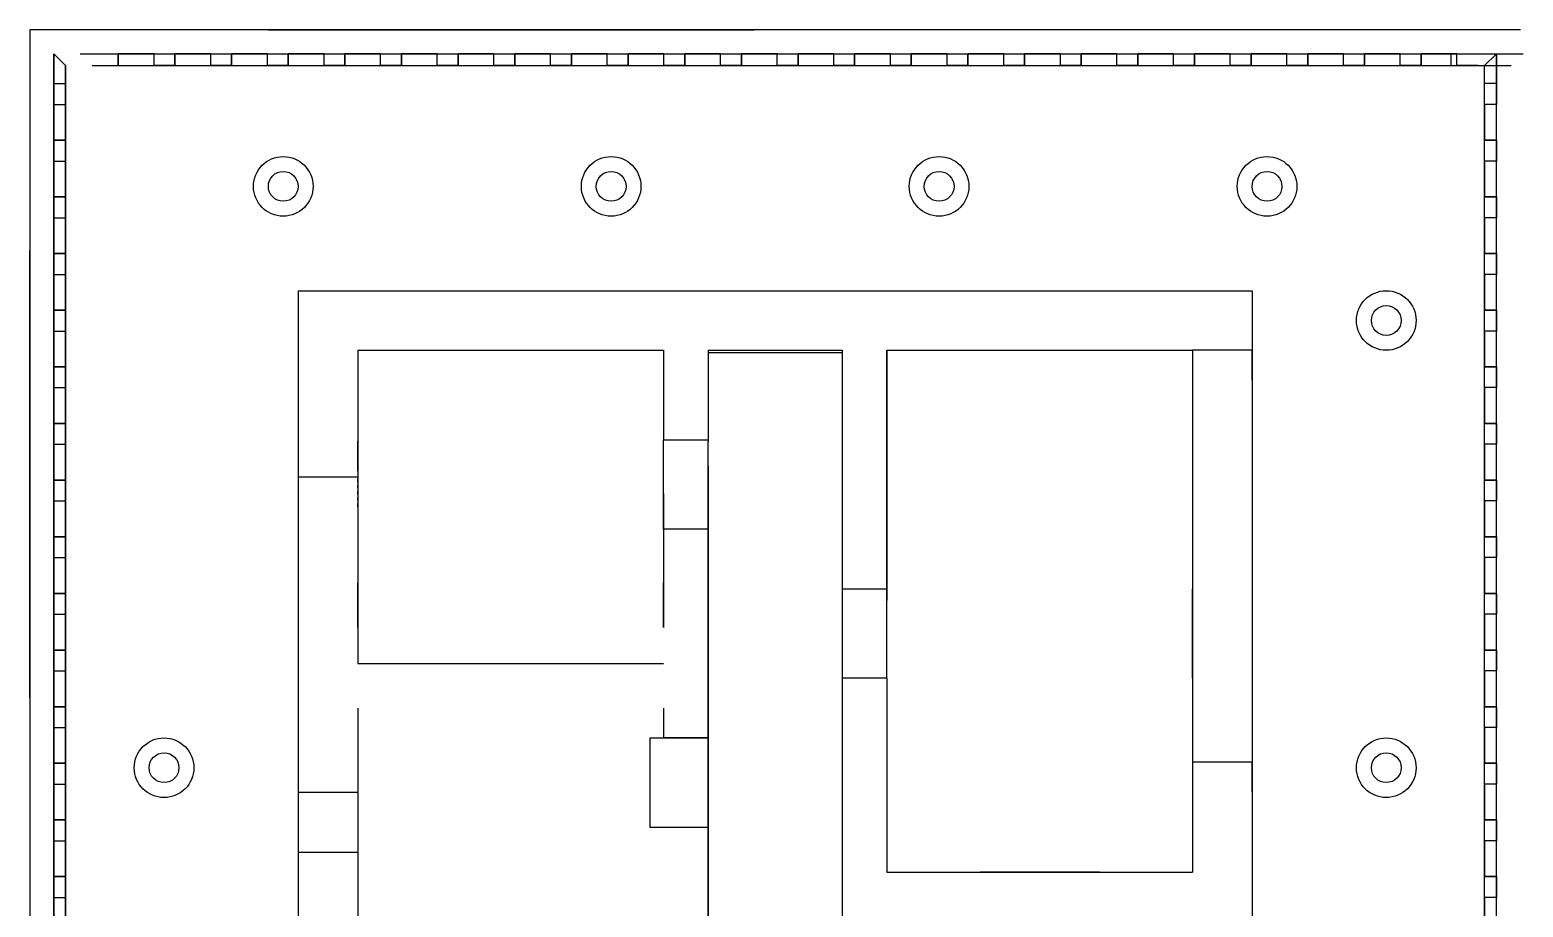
# Model space of a CAD drawing. Header units: inches. Extents: x 29.4 to 79.5, y 9 to 69.7.
# Drawn here: x 29.4 to 79.5, y 40.3 to 69.7 of the extents above; entities that cross this region are included whole.
import ezdxf

# ---------------------------------------------------------------- set-up
doc = ezdxf.new("R2010")
doc.units = ezdxf.units.IN
doc.header["$MEASUREMENT"] = 0
doc.linetypes.add('ACAD_ISO02W100', pattern=[15, 12, -3])
doc.layers.add('3d', color=7, linetype='Continuous')

msp = doc.modelspace()

# ---------------------------------------------------------------- linework, layer by layer
for p, q in [((79.434, 69.701), (29.434, 69.701)), ((29.434, 69.701), (29.434, 9.701)), ((29.434, 69.701), (29.434, 61.701)), ((29.434, 69.701), (29.434, 65.701)), ((37.434, 69.701), (53.734, 69.701)), ((29.434, 68.953), (29.434, 8.953)), ((29.434, 68.953), (29.434, 60.953)), ((30.634, 68.501), (30.234, 68.901)), ((30.234, 68.901), (30.234, 10.501)), ((30.234, 10.501), (30.234, 68.901)), ((30.234, 68.901), (30.234, 67.901)), ((30.234, 10.501), (30.234, 68.901)), ((31.125, 68.901), (79.525, 68.901)), ((33.601, 68.901), (32.401, 68.901)), ((32.401, 68.901), (32.401, 68.501)), ((32.401, 68.501), (32.401, 68.901)), ((33.601, 68.501), (33.601, 68.901)), ((35.501, 68.901), (34.301, 68.901)), ((34.301, 68.901), (34.301, 68.501)), ((34.301, 68.501), (34.301, 68.901)), ((35.501, 68.501), (35.501, 68.901)), ((37.401, 68.901), (36.201, 68.901)), ((36.201, 68.901), (36.201, 68.501)), ((36.201, 68.501), (36.201, 68.901)), ((37.401, 68.501), (37.401, 68.901)), ((39.301, 68.901), (38.101, 68.901)), ((38.101, 68.901), (38.101, 68.501)), ((38.101, 68.501), (38.101, 68.901)), ((38.101, 68.501), (38.101, 68.901)), ((39.301, 68.501), (39.301, 68.901)), ((41.201, 68.901), (40.001, 68.901)), ((40.001, 68.901), (40.001, 68.501)), ((40.001, 68.501), (40.001, 68.901)), ((41.201, 68.501), (41.201, 68.901)), ((43.101, 68.901), (41.901, 68.901)), ((41.901, 68.901), (41.901, 68.501)), ((41.901, 68.501), (41.901, 68.901)), ((43.101, 68.501), (43.101, 68.901)), ((45.001, 68.901), (43.801, 68.901)), ((43.801, 68.901), (43.801, 68.501)), ((43.801, 68.501), (43.801, 68.901)), ((43.801, 68.501), (43.801, 68.901)), ((45.001, 68.501), (45.001, 68.901)), ((46.901, 68.901), (45.701, 68.901)), ((45.701, 68.901), (45.701, 68.501)), ((45.701, 68.501), (45.701, 68.901)), ((46.901, 68.501), (46.901, 68.901)), ((48.801, 68.901), (47.601, 68.901)), ((47.601, 68.901), (47.601, 68.501)), ((47.601, 68.501), (47.601, 68.901)), ((48.801, 68.501), (48.801, 68.901)), ((50.701, 68.901), (49.501, 68.901)), ((49.501, 68.901), (49.501, 68.501)), ((49.501, 68.501), (49.501, 68.901)), ((49.501, 68.501), (49.501, 68.901)), ((50.701, 68.501), (50.701, 68.901)), ((52.601, 68.901), (51.401, 68.901)), ((51.401, 68.901), (51.401, 68.501)), ((51.401, 68.501), (51.401, 68.901)), ((52.601, 68.501), (52.601, 68.901)), ((54.501, 68.901), (53.301, 68.901)), ((53.301, 68.901), (53.301, 68.501)), ((53.301, 68.501), (53.301, 68.901)), ((54.501, 68.501), (54.501, 68.901)), ((56.401, 68.901), (55.201, 68.901)), ((55.201, 68.901), (55.201, 68.501)), ((55.201, 68.501), (55.201, 68.901)), ((55.201, 68.501), (55.201, 68.901)), ((56.401, 68.501), (56.401, 68.901)), ((58.301, 68.901), (57.101, 68.901)), ((57.101, 68.901), (57.101, 68.501)), ((57.101, 68.501), (57.101, 68.901)), ((58.301, 68.501), (58.301, 68.901)), ((60.201, 68.901), (59.001, 68.901)), ((59.001, 68.901), (59.001, 68.501)), ((59.001, 68.501), (59.001, 68.901)), ((60.201, 68.501), (60.201, 68.901)), ((62.101, 68.901), (60.901, 68.901)), ((60.901, 68.901), (60.901, 68.501)), ((60.901, 68.501), (60.901, 68.901)), ((60.901, 68.501), (60.901, 68.901)), ((62.101, 68.501), (62.101, 68.901)), ((64.001, 68.901), (62.801, 68.901)), ((62.801, 68.901), (62.801, 68.501)), ((62.801, 68.501), (62.801, 68.901)), ((64.001, 68.501), (64.001, 68.901)), ((65.901, 68.901), (64.701, 68.901)), ((64.701, 68.901), (64.701, 68.501)), ((64.701, 68.501), (64.701, 68.901)), ((65.901, 68.501), (65.901, 68.901)), ((67.801, 68.901), (66.601, 68.901)), ((66.601, 68.901), (66.601, 68.501)), ((66.601, 68.501), (66.601, 68.901)), ((66.601, 68.501), (66.601, 68.901)), ((67.801, 68.501), (67.801, 68.901)), ((69.701, 68.901), (68.501, 68.901)), ((68.501, 68.901), (68.501, 68.501)), ((68.501, 68.501), (68.501, 68.901)), ((69.701, 68.501), (69.701, 68.901)), ((71.601, 68.901), (70.401, 68.901)), ((70.401, 68.901), (70.401, 68.501)), ((70.401, 68.501), (70.401, 68.901)), ((71.601, 68.501), (71.601, 68.901)), ((73.501, 68.901), (72.301, 68.901)), ((72.301, 68.901), (72.301, 68.501)), ((72.301, 68.501), (72.301, 68.901)), ((72.301, 68.501), (72.301, 68.901)), ((73.501, 68.501), (73.501, 68.901)), ((75.401, 68.901), (74.201, 68.901)), ((74.201, 68.901), (74.201, 68.501)), ((74.201, 68.501), (74.201, 68.901)), ((75.401, 68.501), (75.401, 68.901)), ((77.301, 68.901), (76.101, 68.901)), ((76.101, 68.901), (76.101, 68.501)), ((76.101, 68.501), (76.101, 68.901)), ((77.111, 68.501), (77.111, 68.901)), ((77.111, 68.501), (77.111, 68.901)), ((77.301, 68.501), (77.301, 68.901)), ((78.234, 68.501), (78.634, 68.901)), ((78.634, 10.501), (78.634, 68.901)), ((78.634, 68.901), (78.634, 67.901)), ((30.634, 68.501), (30.634, 10.901)), ((30.634, 10.901), (30.634, 68.501)), ((30.634, 10.901), (30.634, 68.501)), ((31.525, 68.501), (79.125, 68.501)), ((34.301, 68.501), (33.601, 68.501)), ((36.201, 68.501), (35.501, 68.501)), ((38.101, 68.501), (37.401, 68.501)), ((40.001, 68.501), (39.301, 68.501)), ((41.901, 68.501), (41.201, 68.501)), ((43.801, 68.501), (43.101, 68.501)), ((45.701, 68.501), (45.001, 68.501)), ((47.601, 68.501), (46.901, 68.501)), ((49.501, 68.501), (48.801, 68.501)), ((51.401, 68.501), (50.701, 68.501)), ((53.301, 68.501), (52.601, 68.501)), ((55.201, 68.501), (54.501, 68.501)), ((57.101, 68.501), (56.401, 68.501)), ((59.001, 68.501), (58.301, 68.501)), ((60.901, 68.501), (60.201, 68.501)), ((62.801, 68.501), (62.101, 68.501)), ((64.701, 68.501), (64.001, 68.501)), ((66.601, 68.501), (65.901, 68.501)), ((68.501, 68.501), (67.801, 68.501)), ((70.401, 68.501), (69.701, 68.501)), ((72.301, 68.501), (71.601, 68.501)), ((74.201, 68.501), (73.501, 68.501)), ((76.101, 68.501), (75.401, 68.501)), ((78.001, 68.501), (77.301, 68.501)), ((78.234, 10.901), (78.234, 68.501)), ((30.234, 67.901), (30.634, 67.901)), ((30.234, 67.901), (30.234, 67.201)), ((30.234, 67.901), (30.234, 67.201)), ((78.634, 67.901), (78.234, 67.901)), ((78.634, 67.901), (78.634, 67.201)), ((30.234, 67.201), (30.634, 67.201)), ((30.234, 67.201), (30.634, 67.201)), ((30.634, 67.201), (30.634, 66.001)), ((30.634, 67.201), (30.634, 66.001)), ((78.634, 67.201), (78.234, 67.201)), ((78.234, 67.201), (78.234, 66.001)), ((30.634, 66.001), (30.234, 66.001)), ((30.234, 66.001), (30.634, 66.001)), ((30.234, 66.001), (30.234, 65.301)), ((30.634, 66.001), (30.234, 66.001)), ((30.234, 66.001), (30.634, 66.001)), ((30.234, 66.001), (30.234, 65.301)), ((78.234, 66.001), (78.634, 66.001)), ((78.634, 66.001), (78.234, 66.001)), ((78.634, 66.001), (78.634, 65.301)), ((30.234, 65.301), (30.634, 65.301)), ((30.234, 65.301), (30.634, 65.301)), ((30.634, 65.301), (30.634, 64.101)), ((30.634, 65.301), (30.634, 64.101)), ((78.634, 65.301), (78.234, 65.301)), ((78.234, 65.301), (78.234, 64.101)), ((30.634, 64.101), (30.234, 64.101)), ((30.234, 64.101), (30.634, 64.101)), ((30.234, 64.101), (30.234, 63.401)), ((30.634, 64.101), (30.234, 64.101)), ((30.234, 64.101), (30.634, 64.101)), ((30.234, 64.101), (30.234, 63.401)), ((78.234, 64.101), (78.634, 64.101)), ((78.634, 64.101), (78.234, 64.101)), ((78.634, 64.101), (78.634, 63.401)), ((30.234, 63.401), (30.634, 63.401)), ((30.234, 63.401), (30.634, 63.401)), ((30.634, 63.401), (30.634, 62.201)), ((30.634, 63.401), (30.634, 62.201)), ((78.634, 63.401), (78.234, 63.401)), ((78.234, 63.401), (78.234, 62.201)), ((29.434, 47.301), (29.434, 62.301)), ((30.634, 62.201), (30.234, 62.201)), ((30.234, 62.201), (30.634, 62.201)), ((30.234, 62.201), (30.234, 61.501)), ((30.634, 62.201), (30.234, 62.201)), ((30.234, 62.201), (30.634, 62.201)), ((30.234, 62.201), (30.234, 61.501)), ((78.234, 62.201), (78.634, 62.201)), ((78.634, 62.201), (78.234, 62.201)), ((78.634, 62.201), (78.634, 61.501)), ((30.234, 61.501), (30.634, 61.501)), ((30.234, 61.501), (30.634, 61.501)), ((30.634, 61.501), (30.634, 60.301)), ((30.634, 61.501), (30.634, 60.301)), ((78.634, 61.501), (78.234, 61.501)), ((78.234, 61.501), (78.234, 60.301)), ((38.434, 60.953), (70.434, 60.953)), ((38.434, 60.953), (38.434, 23.953)), ((38.434, 60.953), (38.434, 23.953)), ((70.434, 60.953), (70.434, 23.953)), ((30.634, 60.301), (30.234, 60.301)), ((30.234, 60.301), (30.634, 60.301)), ((30.234, 60.301), (30.234, 59.601)), ((30.634, 60.301), (30.234, 60.301)), ((30.234, 60.301), (30.634, 60.301)), ((30.234, 60.301), (30.234, 59.601)), ((78.234, 60.301), (78.634, 60.301)), ((78.634, 60.301), (78.234, 60.301)), ((78.634, 60.301), (78.634, 59.601)), ((30.234, 59.601), (30.634, 59.601)), ((30.234, 59.601), (30.634, 59.601)), ((30.634, 59.601), (30.634, 58.401)), ((30.634, 59.601), (30.634, 58.401)), ((78.634, 59.601), (78.234, 59.601)), ((78.234, 59.601), (78.234, 58.401)), ((40.434, 58.953), (50.684, 58.953)), ((40.434, 58.953), (40.434, 48.453)), ((40.434, 58.953), (40.434, 48.953)), ((40.434, 58.953), (50.684, 58.953)), ((40.434, 58.953), (40.434, 57.453)), ((50.684, 58.953), (50.684, 55.953)), ((50.684, 58.953), (50.684, 55.953)), ((52.184, 58.953), (56.684, 58.953)), ((52.184, 58.953), (52.184, 55.953)), ((52.184, 58.882), (56.684, 58.882)), ((52.184, 58.882), (52.184, 55.882)), ((52.684, 58.953), (56.684, 58.953)), ((52.684, 58.882), (56.684, 58.882)), ((56.684, 58.953), (56.684, 50.953)), ((56.684, 58.953), (56.684, 50.953)), ((56.684, 58.882), (56.684, 50.882)), ((56.684, 58.882), (56.684, 50.882)), ((58.184, 58.953), (68.434, 58.953)), ((58.184, 58.953), (58.184, 50.953)), ((68.434, 58.953), (68.434, 41.453)), ((70.434, 58.953), (68.434, 58.953)), ((68.434, 58.953), (68.434, 56.953)), ((70.434, 57.953), (70.434, 58.953)), ((30.634, 58.401), (30.234, 58.401)), ((30.234, 58.401), (30.634, 58.401)), ((30.234, 58.401), (30.234, 57.701)), ((30.634, 58.401), (30.234, 58.401)), ((30.234, 58.401), (30.634, 58.401)), ((30.234, 58.401), (30.234, 57.701)), ((78.234, 58.401), (78.634, 58.401)), ((78.634, 58.401), (78.234, 58.401)), ((78.634, 58.401), (78.634, 57.701)), ((30.234, 57.701), (30.634, 57.701)), ((30.234, 57.701), (30.634, 57.701)), ((30.634, 57.701), (30.634, 56.501)), ((30.634, 57.701), (30.634, 56.501)), ((78.634, 57.701), (78.234, 57.701)), ((78.234, 57.701), (78.234, 56.501)), ((30.634, 56.501), (30.234, 56.501)), ((30.234, 56.501), (30.634, 56.501)), ((30.234, 56.501), (30.234, 55.801)), ((30.634, 56.501), (30.234, 56.501)), ((30.234, 56.501), (30.634, 56.501)), ((30.234, 56.501), (30.234, 55.801)), ((78.234, 56.501), (78.634, 56.501)), ((78.634, 56.501), (78.234, 56.501)), ((78.634, 56.501), (78.634, 55.801)), ((30.234, 55.801), (30.634, 55.801)), ((30.234, 55.801), (30.634, 55.801)), ((30.634, 55.801), (30.634, 54.601)), ((30.634, 55.801), (30.634, 54.601)), ((40.434, 54.903), (40.434, 55.903)), ((50.684, 55.953), (52.184, 55.953)), ((50.684, 54.903), (50.684, 55.903)), ((78.634, 55.801), (78.234, 55.801)), ((78.234, 55.801), (78.234, 54.601)), ((30.634, 54.601), (30.234, 54.601)), ((30.234, 54.601), (30.634, 54.601)), ((30.234, 54.601), (30.234, 53.901)), ((30.634, 54.601), (30.234, 54.601)), ((30.234, 54.601), (30.634, 54.601)), ((30.234, 54.601), (30.234, 53.901)), ((40.434, 54.703), (38.434, 54.703)), ((38.434, 54.703), (38.434, 52.703)), ((78.234, 54.601), (78.634, 54.601)), ((78.634, 54.601), (78.234, 54.601)), ((78.634, 54.601), (78.634, 53.901)), ((50.684, 54.153), (50.684, 49.653)), ((30.234, 53.901), (30.634, 53.901)), ((30.234, 53.901), (30.634, 53.901)), ((30.634, 53.901), (30.634, 52.701)), ((30.634, 53.901), (30.634, 52.701)), ((78.634, 53.901), (78.234, 53.901)), ((78.234, 53.901), (78.234, 52.701)), ((30.634, 52.701), (30.234, 52.701)), ((30.234, 52.701), (30.634, 52.701)), ((30.234, 52.701), (30.234, 52.001)), ((30.634, 52.701), (30.234, 52.701)), ((30.234, 52.701), (30.634, 52.701)), ((30.234, 52.701), (30.234, 52.001)), ((52.184, 52.953), (50.684, 52.953)), ((52.184, 52.953), (52.184, 45.953)), ((52.184, 52.953), (52.184, 45.953)), ((78.234, 52.701), (78.634, 52.701)), ((78.634, 52.701), (78.234, 52.701)), ((78.634, 52.701), (78.634, 52.001)), ((30.234, 52.001), (30.634, 52.001)), ((30.234, 52.001), (30.634, 52.001)), ((30.634, 52.001), (30.634, 50.801)), ((30.634, 52.001), (30.634, 50.801)), ((78.634, 52.001), (78.234, 52.001)), ((78.234, 52.001), (78.234, 50.801)), ((40.434, 49.653), (40.434, 51.153)), ((50.684, 49.653), (50.684, 51.153)), ((30.634, 50.801), (30.234, 50.801)), ((30.234, 50.801), (30.634, 50.801)), ((30.234, 50.801), (30.234, 50.101)), ((30.634, 50.801), (30.234, 50.801)), ((30.234, 50.801), (30.634, 50.801)), ((30.234, 50.801), (30.234, 50.101)), ((56.684, 50.953), (58.184, 50.953)), ((68.434, 49.553, 3.5), (68.434, 50.853, 3.5)), ((78.234, 50.801), (78.634, 50.801)), ((78.634, 50.801), (78.234, 50.801)), ((78.634, 50.801), (78.634, 50.101)), ((30.234, 50.101), (30.634, 50.101)), ((30.234, 50.101), (30.634, 50.101)), ((30.634, 50.101), (30.634, 48.901)), ((30.634, 50.101), (30.634, 48.901)), ((78.634, 50.101), (78.234, 50.101)), ((78.234, 50.101), (78.234, 48.901)), ((30.634, 48.901), (30.234, 48.901)), ((30.234, 48.901), (30.634, 48.901)), ((30.234, 48.901), (30.234, 48.201)), ((30.634, 48.901), (30.234, 48.901)), ((30.234, 48.901), (30.634, 48.901)), ((30.234, 48.901), (30.234, 48.201)), ((78.234, 48.901), (78.634, 48.901)), ((78.634, 48.901), (78.234, 48.901)), ((78.634, 48.901), (78.634, 48.201)), ((30.234, 48.201), (30.634, 48.201)), ((30.234, 48.201), (30.634, 48.201)), ((30.634, 48.201), (30.634, 47.001)), ((30.634, 48.201), (30.634, 47.001)), ((40.434, 48.453), (50.684, 48.453)), ((78.634, 48.201), (78.234, 48.201)), ((78.234, 48.201), (78.234, 47.001)), ((58.184, 47.953), (56.684, 47.953)), ((58.184, 47.953), (58.184, 41.453)), ((30.634, 47.001), (30.234, 47.001)), ((30.234, 47.001), (30.634, 47.001)), ((30.234, 47.001), (30.234, 46.301)), ((30.634, 47.001), (30.234, 47.001)), ((30.234, 47.001), (30.634, 47.001)), ((30.234, 47.001), (30.234, 46.301)), ((40.434, 46.953), (40.434, 25.953)), ((50.684, 46.953), (50.684, 45.953)), ((78.234, 47.001), (78.634, 47.001)), ((78.634, 47.001), (78.234, 47.001)), ((78.634, 47.001), (78.634, 46.301)), ((30.234, 46.301), (30.634, 46.301)), ((30.234, 46.301), (30.634, 46.301)), ((30.634, 46.301), (30.634, 45.101)), ((30.634, 46.301), (30.634, 45.101)), ((78.634, 46.301), (78.234, 46.301)), ((78.234, 46.301), (78.234, 45.101)), ((52.184, 45.953), (50.684, 45.953)), ((30.634, 45.101), (30.234, 45.101)), ((30.234, 45.101), (30.634, 45.101)), ((30.234, 45.101), (30.234, 44.401)), ((30.634, 45.101), (30.234, 45.101)), ((30.234, 45.101), (30.634, 45.101)), ((30.234, 45.101), (30.234, 44.401)), ((70.434, 45.139), (68.434, 45.139)), ((68.434, 45.139), (68.434, 43.139)), ((70.434, 44.139), (70.434, 45.139)), ((78.234, 45.101), (78.634, 45.101)), ((78.634, 45.101), (78.234, 45.101)), ((78.634, 45.101), (78.634, 44.401)), ((30.234, 44.401), (30.634, 44.401)), ((30.234, 44.401), (30.634, 44.401)), ((30.634, 44.401), (30.634, 43.201)), ((30.634, 44.401), (30.634, 43.201)), ((40.434, 44.123), (38.434, 44.123)), ((78.634, 44.401), (78.234, 44.401)), ((78.234, 44.401), (78.234, 43.201)), ((30.634, 43.201), (30.234, 43.201)), ((30.234, 43.201), (30.634, 43.201)), ((30.234, 43.201), (30.234, 42.501)), ((30.634, 43.201), (30.234, 43.201)), ((30.234, 43.201), (30.634, 43.201)), ((30.234, 43.201), (30.234, 42.501)), ((78.234, 43.201), (78.634, 43.201)), ((78.634, 43.201), (78.234, 43.201)), ((78.634, 43.201), (78.634, 42.501)), ((52.184, 42.953), (50.684, 42.953)), ((52.184, 42.953), (52.184, 35.453)), ((52.184, 42.953), (52.184, 35.453)), ((30.234, 42.501), (30.634, 42.501)), ((30.234, 42.501), (30.634, 42.501)), ((30.634, 42.501), (30.634, 41.301)), ((30.634, 42.501), (30.634, 41.301)), ((38.434, 42.123), (40.434, 42.123)), ((78.634, 42.501), (78.234, 42.501)), ((78.234, 42.501), (78.234, 41.301)), ((30.634, 41.301), (30.234, 41.301)), ((30.234, 41.301), (30.634, 41.301)), ((30.234, 41.301), (30.234, 40.601)), ((30.634, 41.301), (30.234, 41.301)), ((30.234, 41.301), (30.634, 41.301)), ((30.234, 41.301), (30.234, 40.601)), ((58.184, 41.453), (68.434, 41.453)), ((61.309, 41.453, 2), (65.309, 41.453, 2)), ((63.309, 41.453, 2), (61.309, 41.453, 2)), ((61.309, 41.453, 2), (61.309, 41.453, 6)), ((61.309, 41.453, 6), (65.309, 41.453, 6)), ((78.234, 41.301), (78.634, 41.301)), ((78.634, 41.301), (78.234, 41.301)), ((78.634, 41.301), (78.634, 40.601)), ((30.234, 40.601), (30.634, 40.601)), ((30.234, 40.601), (30.634, 40.601)), ((30.634, 40.601), (30.634, 39.401)), ((30.634, 40.601), (30.634, 39.401)), ((78.634, 40.601), (78.234, 40.601)), ((78.234, 40.601), (78.234, 39.401))]:
    msp.add_line(p, q)
at = {"linetype": 'ByBlock'}
for p, q in [((56.684, 58.882), (56.684, 54.882)), ((58.184, 47.953), (58.184, 50.953)), ((68.434, 47.953), (68.434, 50.953))]:
    msp.add_line(p, q, dxfattribs=at)
at = {"color": 7}
for p, q in [((58.184, 58.953), (58.184, 50.953)), ((52.184, 32.382), (52.184, 55.882)), ((52.184, 52.882), (52.184, 45.882)), ((52.184, 52.882), (52.184, 45.882)), ((58.184, 47.953), (58.184, 41.453)), ((52.184, 42.882), (52.184, 35.382)), ((52.184, 42.882), (52.184, 35.382))]:
    msp.add_line(p, q, dxfattribs=at)
at = {"extrusion": (0, 1, 0)}
for p, q in [((58.184, 58.953), (58.184, 58.953, 2)), ((58.184, 58.953, 2), (58.184, 50.566, 2)), ((58.184, 50.953), (58.184, 58.953)), ((58.184, 54.953), (58.184, 54.953, 2))]:
    msp.add_line(p, q, dxfattribs=at)
at = {"linetype": 'ACAD_ISO02W100'}
msp.add_line((50.684, 52.953), (50.684, 55.953), dxfattribs=at)
at = {"linetype": 'ACAD_ISO02W100', "ltscale": 0.009}
for p, q in [((40.434, 53.703), (40.434, 54.703)), ((50.684, 53.703), (50.684, 54.703))]:
    msp.add_line(p, q, dxfattribs=at)
at = {"color": 7, "linetype": 'ByBlock'}
for p, q in [((52.184, 55.082), (52.184, 52.732)), ((52.184, 54.882), (52.184, 52.552))]:
    msp.add_line(p, q, dxfattribs=at)
at = {"color": 7, "linetype": 'ByBlock', "true_color": 0xffffff}
for p, q in [((56.684, 52.732), (56.684, 50.382)), ((56.684, 50.882), (56.684, 32.709))]:
    msp.add_line(p, q, dxfattribs=at)
at = {"extrusion": (-1, 8.61264e-16, 0)}
for p, q in [((68.434, 49.553, 5.3), (68.434, 50.853, 5.3)), ((68.434, 50.853, 5.3), (68.434, 50.853, 3.5))]:
    msp.add_line(p, q, dxfattribs=at)
at = {"color": 7, "true_color": 0xffffff}
msp.add_line((56.684, 47.882), (56.684, 35.882), dxfattribs=at)
msp.add_line((56.684, 47.882), (56.684, 35.882), dxfattribs=at)
at = {"extrusion": (-1, 0, 0), "elevation": -68.434}
msp.add_lwpolyline([(-50.853, 5.3), (-49.553, 5.3), (-49.553, 3.5), (-50.853, 3.5)], close=True, dxfattribs=at)
msp.add_lwpolyline([(52.184, 45.953), (52.184, 42.953), (50.246, 42.953), (50.246, 45.953), (52.184, 45.953)])
at = {"elevation": 6}
msp.add_lwpolyline([(65.309, 41.453), (61.309, 41.453), (61.309, 41.453), (65.309, 41.453)], close=True, dxfattribs=at)
msp.add_lwpolyline([(65.309, 41.453), (61.309, 41.453), (61.309, 41.453), (65.309, 41.453)], close=True, dxfattribs=at)
msp.add_lwpolyline([(65.309, 41.453), (61.309, 41.453)], dxfattribs=at)
for centre, radius in [((37.934, 64.453), 1), ((48.934, 64.453), 1), ((59.934, 64.453), 1), ((70.934, 64.453), 1), ((37.934, 64.453), 0.5), ((48.934, 64.453), 0.5), ((59.934, 64.453), 0.5), ((70.934, 64.453), 0.5), ((74.934, 59.953), 1), ((74.934, 59.953), 0.5), ((33.934, 44.953), 1), ((74.934, 44.953), 1), ((33.934, 44.953), 0.5), ((74.934, 44.953), 0.5)]:
    msp.add_circle(centre, radius)
at = {"layer": '3d', "extrusion": (-1, 8.61264e-16, 0)}
for p, q in [((68.434, 56.953, 5), (68.434, 56.953, 3)), ((68.434, 49.553, 3.5), (68.434, 49.553, 5.3)), ((68.434, 45.139, 5.068), (68.434, 45.139, 3))]:
    msp.add_line(p, q, dxfattribs=at)

doc.saveas('drawing.dxf')
